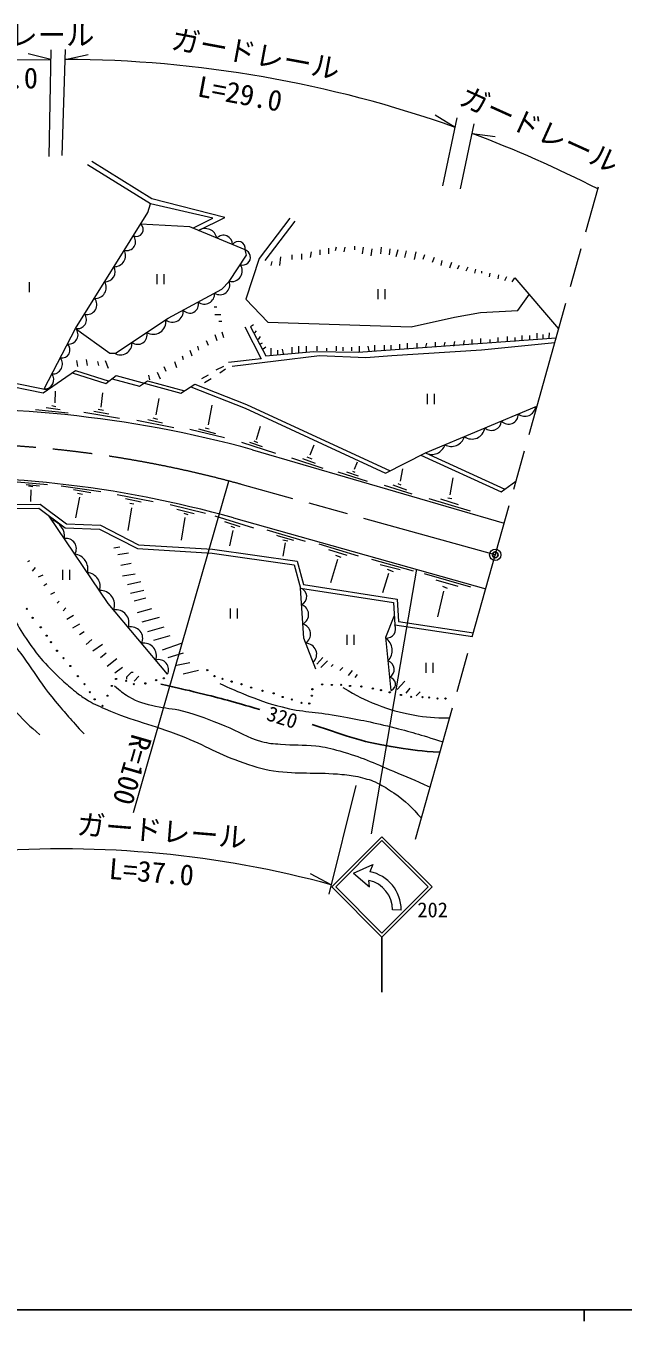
# Model space of a CAD drawing. Units: millimetres, scale not verified. Extents: x 40000 to 680000, y 20000 to 380000.
# Drawn here: x 218838 to 271419, y 204000 to 317966 of the extents above; entities that cross this region are included whole.
import ezdxf
from ezdxf.enums import TextEntityAlignment as Align

# ---------------------------------------------------------------- set-up
doc = ezdxf.new("R2010")
doc.units = ezdxf.units.MM
doc.header["$LTSCALE"] = 1000
doc.header["$PDMODE"] = 32
doc.header["$PDSIZE"] = 500
doc.linetypes.add('CHAIN', pattern=[18.5, 12, -1.5, 3.5, -1.5])
for name, color, linetype, lineweight in [('M-BGD', 7, 'Continuous', 13), ('M-BMK', 2, 'CHAIN', 13), ('M-BMK-SRVR', 3, 'Continuous', 25), ('M-STR-HTXT', 7, 'Continuous', 13), ('M-STR-STRC', 7, 'Continuous', 13), ('M-TTL-BAND', 7, 'Continuous', 25)]:
    doc.layers.add(name, color=color, linetype=linetype, lineweight=lineweight)
doc.layers.add('M-OTRS', color=6, linetype='Continuous')
doc.styles.add('ＭＳ ゴシック', font='')
doc.styles.get('ＭＳ ゴシック').set_extended_font_data('MS Gothic')

msp = doc.modelspace()

# ---------------------------------------------------------------- linework, layer by layer
at = {"layer": 'M-BGD'}
for p, q in [((242512, 300793), (239887, 297321)), ((241242, 297660), (241157, 296898)), ((242258, 297829), (242258, 297406)), ((243104, 297914), (243104, 297406)), ((243951, 298083), (243866, 297575)), ((244713, 298253), (244713, 297829)), ((245475, 298422), (245475, 297914)), ((246152, 298507), (246068, 298168)), ((246914, 298507), (246830, 298083)), ((247761, 298591), (247761, 298253)), ((248523, 298507), (248438, 297914)), ((249285, 298337), (249200, 297745)), ((250132, 298507), (250047, 297914)), ((250894, 298337), (250809, 297829)), ((251571, 298253), (251402, 297660)), ((252333, 298168), (252164, 297575)), ((253180, 298083), (253010, 297406)), ((253942, 297829), (253772, 297406)), ((254788, 297575), (254619, 297152)), ((240480, 297237), (240395, 296898)), ((255466, 297321), (255381, 296898)), ((256312, 297152), (256143, 296644)), ((256990, 296898), (256820, 296559)), ((257752, 296729), (257582, 296390)), ((258429, 296559), (258344, 296221)), ((258937, 296390), (258937, 296221)), ((219137, 295422), (219137, 294525)), ((230366, 296132), (230366, 295235)), ((230990, 296132), (230990, 295235)), ((259699, 296221), (259614, 295882)), ((260461, 296051), (260376, 295713)), ((261138, 295882), (260969, 295543)), ((249814, 294807), (249814, 293910)), ((250437, 294807), (250437, 293910)), ((235400, 293257), (235654, 293257)), ((235484, 292580), (235992, 292580)), ((235823, 291987), (236077, 291987)), ((223219, 291342), (226225, 289172)), ((235484, 290802), (235654, 290294)), ((236077, 291056), (236246, 290548)), ((239125, 291141), (238956, 290971)), ((239464, 290633), (239294, 290379)), ((261223, 290633), (261223, 290209)), ((262493, 290717), (262493, 290294)), ((263170, 290717), (263170, 290379)), ((263811, 290935), (263825, 290467)), ((264356, 290802), (264356, 290463)), ((264908, 290968), (264891, 290528)), ((233960, 289786), (234045, 289447)), ((234722, 290294), (234892, 289871)), ((239633, 290040), (239464, 289955)), ((239972, 289701), (239718, 289532)), ((240395, 289617), (240395, 289024)), ((241411, 289532), (241496, 289109)), ((242258, 289701), (242258, 289109)), ((242850, 289786), (242850, 289193)), ((243528, 289786), (243528, 289278)), ((244459, 289786), (244459, 289363)), ((245306, 289617), (245306, 289363)), ((246152, 289786), (246152, 289363)), ((246745, 289701), (246745, 289363)), ((247507, 289701), (247507, 289363)), ((248184, 289786), (248184, 289278)), ((248946, 289786), (249031, 289363)), ((249539, 289871), (249539, 289363)), ((250386, 289871), (250386, 289447)), ((250978, 289871), (250978, 289532)), ((251740, 289955), (251740, 289532)), ((252418, 290040), (252418, 289617)), ((253264, 290040), (253264, 289617)), ((254111, 290040), (254026, 289701)), ((254873, 290125), (254873, 289701)), ((255720, 290125), (255635, 289786)), ((256566, 290209), (256482, 289786)), ((257413, 290294), (257328, 289871)), ((258090, 290379), (258090, 289955)), ((258852, 290463), (258852, 290040)), ((259699, 290379), (259699, 290040)), ((260376, 290548), (260376, 290125)), ((261900, 290548), (261900, 290209)), ((223292, 288516), (223377, 288008)), ((224139, 288601), (224224, 288093)), ((225155, 288431), (225240, 288093)), ((225832, 288516), (226086, 287839)), ((226225, 289172), (226715, 289172)), ((231928, 288431), (232098, 287923)), ((232606, 288939), (232690, 288601)), ((233283, 289447), (233452, 288939)), ((240988, 289447), (240988, 289024)), ((210305, 287743), (220370, 285678)), ((210404, 288080), (220766, 285955)), ((220370, 285678), (223192, 287646)), ((222906, 287447), (225887, 286503)), ((223192, 287646), (226158, 286708)), ((229642, 287246), (229727, 286823)), ((230404, 287500), (230658, 286907)), ((230997, 288008), (231166, 287585)), ((234892, 287246), (234299, 286907)), ((236246, 288008), (235569, 287669)), ((236416, 287754), (235908, 287415)), ((225887, 286503), (226799, 287191)), ((226445, 286924), (228849, 286273)), ((226799, 287191), (232471, 285654)), ((228849, 286273), (229556, 286740)), ((229556, 286740), (232803, 285861)), ((232471, 285654), (233723, 286435)), ((235146, 286907), (234553, 286569)), ((221415, 284808), (221453, 285827)), ((225475, 284406), (225612, 285683)), ((230294, 283729), (230584, 285178)), ((254167, 285580), (254167, 284683)), ((254790, 285580), (254790, 284683)), ((219683, 284200), (222550, 283914)), ((220624, 284375), (221858, 284219)), ((221129, 284556), (221484, 284481)), ((223930, 283967), (227080, 283462)), ((224827, 284070), (226136, 283827)), ((225188, 284232), (225662, 284157)), ((234912, 282862), (235248, 284586)), ((254015, 280395), (263833, 284510)), ((228594, 283267), (231866, 282632)), ((229569, 283326), (230852, 283026)), ((230021, 283475), (230412, 283363)), ((239133, 281570), (239501, 282742)), ((233276, 282486), (236314, 281748)), ((234033, 282521), (235535, 282091)), ((234619, 282602), (234968, 282521)), ((237818, 281324), (240800, 280362)), ((238529, 281327), (239632, 280947)), ((238781, 280674), (260949, 274219)), ((238909, 281446), (239239, 281309)), ((243875, 280217), (244205, 281114)), ((250502, 278619), (254015, 280395)), ((254015, 280395), (261004, 277207)), ((242218, 279967), (244972, 279058)), ((243202, 279899), (244311, 279488)), ((243582, 280042), (244000, 279868)), ((247784, 278964), (248027, 279606)), ((253615, 280192), (260673, 276973)), ((246312, 278734), (248898, 277893)), ((247066, 278715), (248082, 278366)), ((247583, 278790), (247808, 278703)), ((251806, 277906), (252012, 278981)), ((256180, 276706), (256470, 278202)), ((218067, 277843), (220750, 277609)), ((218862, 277628), (220030, 277506)), ((219461, 277402), (219083, 277456)), ((219270, 277140), (219244, 276123)), ((221945, 277506), (225431, 277011)), ((223029, 277164), (224562, 276911)), ((228314, 248765), (236718, 277917)), ((250387, 277544), (252807, 276778)), ((251137, 277574), (252355, 277142)), ((251590, 277695), (251835, 277583)), ((260673, 276973), (261980, 277896)), ((223571, 276506), (223197, 274693)), ((223397, 276852), (223808, 276768)), ((226871, 276731), (230039, 276114)), ((227600, 276375), (229002, 276076)), ((228002, 275983), (228338, 275908)), ((231531, 275862), (234652, 275086)), ((254311, 276370), (257962, 275286)), ((255352, 276357), (256885, 275865)), ((255993, 276451), (256342, 276376)), ((228132, 275562), (227815, 273572)), ((232138, 275451), (233652, 275068)), ((232830, 274703), (232521, 272712)), ((232746, 275077), (233110, 274974)), ((235477, 274853), (238884, 273815)), ((237107, 274667), (259331, 268445)), ((236318, 274362), (237678, 273913)), ((237044, 273568), (236772, 272225)), ((236870, 273941), (237213, 273823)), ((240066, 273636), (243422, 272636)), ((241450, 272758), (241889, 272645)), ((241674, 272468), (241468, 271309)), ((244628, 272384), (248086, 271346)), ((227102, 272091), (226594, 272006)), ((227864, 271583), (226933, 271413)), ((245478, 271898), (247086, 271402)), ((246095, 271393), (246572, 271215)), ((219144, 270905), (218974, 270821)), ((219652, 270313), (219398, 269974)), ((222052, 270113), (222052, 269216)), ((222676, 270113), (222676, 269216)), ((228118, 270651), (227187, 270482)), ((246263, 271028), (245646, 268972)), ((249264, 271056), (252927, 270028)), ((250021, 270561), (251787, 270131)), ((250637, 270150), (251180, 269963)), ((220329, 269635), (219906, 269466)), ((228457, 269720), (227356, 269551)), ((228965, 269043), (227780, 268789)), ((250768, 269785), (250226, 268075)), ((253909, 269785), (257984, 268617)), ((254937, 269215), (256862, 268664)), ((220668, 268873), (220414, 268704)), ((221345, 268111), (221006, 267942)), ((229219, 268281), (228034, 268027)), ((255601, 268234), (255068, 265972)), ((255507, 268654), (255937, 268505)), ((221768, 267349), (221599, 267180)), ((222361, 266757), (222107, 266503)), ((229388, 267603), (228372, 267349)), ((236815, 266707), (236815, 265809)), ((237439, 266707), (237439, 265809)), ((223038, 266079), (222446, 265741)), ((229896, 266672), (228626, 266333)), ((230574, 265910), (229050, 265487)), ((223546, 265317), (222954, 264979)), ((223970, 264640), (223546, 264386)), ((230997, 265063), (229558, 264640)), ((224647, 263963), (224139, 263539)), ((225578, 263539), (224732, 262947)), ((231505, 264301), (230066, 263878)), ((232521, 263624), (230828, 263031)), ((247083, 264388), (247083, 263491)), ((247706, 264388), (247706, 263491)), ((225917, 262777), (225409, 262354)), ((226848, 262269), (226002, 261592)), ((232690, 262777), (231336, 262354)), ((244972, 262399), (244464, 261807)), ((227356, 261507), (226679, 260999)), ((233283, 261931), (232098, 261677)), ((234045, 261253), (232690, 260915)), ((245390, 262100), (244798, 261507)), ((245898, 261761), (245729, 261592)), ((246745, 261507), (246491, 261253)), ((247238, 260818), (247600, 261233)), ((254039, 261928), (254039, 261030)), ((254662, 261928), (254662, 261030)), ((228796, 260745), (228372, 260322)), ((247828, 260618), (248044, 260897)), ((251526, 259586), (252192, 260322)), ((252323, 259262), (252660, 259699)), ((253195, 259013), (253538, 259368))]:
    msp.add_line(p, q, dxfattribs=at)
for points in [[(233544, 300171), (235292, 301062), (229807, 302316), (224265, 305751)], [(234048, 299962), (236355, 301115), (229941, 302748), (224643, 306032)], [(220440, 286021), (223219, 291342), (229573, 301561), (229807, 302316)], [(242088, 301047), (239379, 297491), (238194, 293935), (240141, 291903), (252756, 291479), (256566, 292326), (258852, 292749), (262154, 292919), (263170, 294358)], [(226715, 289172), (231358, 292249), (236097, 294808), (236732, 295490), (238256, 297799), (238134, 298266), (233286, 300278), (228928, 300530)], [(261646, 295459), (261900, 295797), (265744, 291325)], [(238109, 291479), (239548, 288685), (236670, 288347)], [(238871, 291649), (238617, 291479), (239972, 288939), (244165, 289325), (248078, 289270), (265515, 290509)], [(265395, 290083), (258937, 289447), (251063, 288939), (248777, 288770), (244681, 288933), (237008, 288008)], [(233353, 286204), (238138, 284328), (250502, 278619)], [(233723, 286435), (238276, 284651), (250900, 278820)], [(212693, 277624), (215377, 275835), (220087, 275877), (222415, 274138), (225401, 274026), (228766, 272316), (235271, 271923), (242730, 270872), (243290, 268811), (251534, 267535), (251646, 265572), (258246, 264576)], [(212708, 277194), (215272, 275484), (219973, 275526), (222293, 273793), (225311, 273679), (228672, 271971), (235236, 271575), (242452, 270557), (243012, 268500), (251201, 267232), (251313, 265269), (258151, 264236)], [(231307, 260927), (226085, 267151), (220901, 274832)], [(240889, 273169), (241057, 273094), (242394, 272701)], [(244360, 261362), (243295, 264096), (243012, 268500)], [(250999, 259496), (250515, 264189), (251269, 266039)], [(228288, 261084), (228118, 261084), (227695, 260661), (227695, 260491)]]:
    msp.add_lwpolyline(points, dxfattribs=at)
for centre in [(218926, 266672), (219431, 265887), (220146, 265046), (220665, 264317), (221057, 263742), (221576, 262985), (222151, 262326), (222754, 261639), (234807, 261271), (223413, 260756), (224002, 260041), (226399, 259887), (226778, 260503), (227661, 260335), (228348, 260041), (229357, 260111), (230311, 260405), (230984, 260560), (235443, 260757), (236153, 260514), (236948, 260271), (237826, 260037), (244920, 260028), (245780, 259972), (246594, 259981), (247379, 259888), (248379, 259841), (224464, 259340), (224899, 258709), (226020, 259031), (238668, 259738), (239668, 259467), (240649, 259233), (241444, 258916), (242257, 258691), (244014, 259028), (244061, 259598), (249379, 259654), (250108, 259514), (250874, 259327), (251856, 259093), (252753, 258934), (253753, 258897), (254342, 258869), (255080, 258785), (255781, 258776), (225586, 258134), (243098, 258402), (243790, 258346)]:
    msp.add_circle(centre, 53.3, dxfattribs=at)
for centre, radius, start, end in [((228571, 300046), 603, 242.92967, 53.32472), ((234625, 299077), 1056, 11.81106, 123.11792), ((227714, 298983), 784, 254.18631, 42.06809), ((236236, 298760), 786, 357.68631, 137.24268), ((237531, 298385), 615, 348.88349, 146.0455), ((226628, 297764), 988, 268.22709, 28.02731), ((237922, 297612), 687, 251.40887, 72.01185), ((225798, 296354), 905, 268.38435, 27.87005), ((236953, 296400), 936, 256.35959, 36.79725), ((224965, 294945), 952, 264.22795, 32.02644), ((235932, 295174), 861, 236.07047, 21.5754), ((234553, 294392), 900, 232.41859, 4.31426), ((224228, 293432), 856, 254.85759, 41.39681), ((231741, 292849), 950, 231.19704, 7.03191), ((233272, 293456), 765, 219.84004, 16.8928), ((223381, 292117), 792, 258.19998, 38.05442), ((230058, 291934), 1101, 237.97428, 9.09749), ((222597, 290792), 830, 263.32744, 41.52007), ((228687, 290768), 822, 230.59753, 16.47424), ((222014, 289453), 709, 258.18756, 46.65994), ((227165, 290020), 1007, 237.35312, 6.48245), ((221186, 288211), 875, 266.1223, 38.72521), ((220473, 286842), 821, 267.67166, 37.17585), ((211847, 182277), 102017, 74.69158, 93.57303), ((261339, 283769), 843, 222.22505, 3.25518), ((262768, 284571), 956, 232.03822, 353.44201), ((259831, 283263), 886, 229.38381, 356.09642), ((256305, 282124), 1164, 240.28392, 345.19631), ((258105, 282775), 1164, 234.60936, 350.87088), ((254570, 281474), 1214, 242.82084, 342.6594), ((211284, 183301), 94945, 74.21848, 93.27532), ((220752, 273040), 1487, 353.2468, 74.78216), ((222370, 271962), 914, 329.14525, 98.88371), ((222959, 270167), 1340, 346.4133, 81.61566), ((224176, 268648), 1207, 342.12939, 85.89957), ((225392, 267027), 1253, 339.15746, 93.10511), ((242781, 267755), 780, 294.57421, 72.76234), ((242821, 266178), 913, 295.53553, 71.80103), ((226755, 265435), 1162, 340.51044, 99.48044), ((228116, 264071), 1012, 334.7776, 105.21328), ((242941, 264437), 957, 303.67514, 73.44178), ((250580, 264913), 815, 266.06868, 25.89151), ((229227, 262547), 1110, 339.79576, 100.19512), ((243480, 262679), 962, 312.11225, 90.47382), ((249783, 263012), 1316, 316.02296, 55.72164), ((230525, 261325), 877, 333.00492, 106.98595), ((250452, 261339), 809, 301.84876, 69.89583), ((250777, 260057), 603, 291.65759, 80.24049)]:
    msp.add_arc(centre, radius, start, end, dxfattribs=at)
for points, knots in [([(207934, 274697), (209163, 273641), (209474, 273374), (210457, 272521), (211520, 271598), (212101, 271064), (213169, 270148), (214499, 269008), (215395, 268532), (216604, 267265), (217832, 265976), (218172, 264972), (219228, 263539), (219648, 262970), (219851, 262622), (220329, 262100), (220961, 261410), (221336, 261042), (222022, 260407), (222470, 259992), (222729, 259768), (223208, 259391), (223561, 259112), (223758, 258952), (224139, 258713), (224766, 258321), (225153, 258160), (225832, 257867), (228368, 256773), (229922, 256505), (232497, 255505), (234688, 254654), (235791, 253859), (238024, 253125), (239190, 252742), (239852, 252490), (241072, 252363), (243246, 252137), (244485, 252312), (246660, 252109), (247294, 252050), (247654, 252018), (248269, 251855), (248876, 251695), (249230, 251624), (249793, 251347), (250378, 251060), (250679, 250847), (251219, 250482), (252341, 249722), (252784, 249218), (253669, 248244)], [0, 0, 0, 0, 1, 1, 1, 2, 2, 2, 3, 3, 3, 4, 4, 4, 5, 5, 5, 6, 6, 6, 7, 7, 7, 8, 8, 8, 9, 9, 9, 10, 10, 10, 11, 11, 11, 12, 12, 12, 13, 13, 13, 14, 14, 14, 15, 15, 15, 16, 16, 16, 17, 17, 17, 17]), ([(204910, 272556), (205371, 272200), (205488, 272110), (205856, 271822), (206186, 271564), (206391, 271443), (206698, 271159), (207504, 270413), (207910, 269945), (208645, 269127), (210161, 267442), (211004, 266490), (212443, 264738), (214022, 262815), (214827, 261675), (216352, 259710), (217013, 258858), (217323, 258330), (218043, 257528), (218777, 256710), (219086, 256442), (220075, 255581)], [0, 0, 0, 0, 1, 1, 1, 2, 2, 2, 3, 3, 3, 4, 4, 4, 5, 5, 5, 6, 6, 6, 7, 7, 7, 7]), ([(207684, 272945), (208764, 271785), (209082, 271425), (210084, 270567), (210908, 269861), (211459, 269576), (212286, 268873), (214299, 267161), (215448, 266199), (217196, 264217), (219025, 262143), (219651, 260661), (221430, 258544), (222394, 257396), (222727, 257001), (223970, 255665)], [0, 0, 0, 0, 1, 1, 1, 2, 2, 2, 3, 3, 3, 4, 4, 4, 5, 5, 5, 5]), ([(226653, 259904), (227156, 259428), (227369, 259271), (227887, 258951), (228720, 258435), (229297, 258335), (230251, 258110), (231160, 257895), (231702, 257938), (232607, 257708), (234112, 257324), (234909, 256948), (236355, 256380), (237630, 255879), (238253, 255344), (239579, 254997), (240218, 254830), (240595, 254816), (241252, 254763), (242469, 254666), (243159, 254735), (244374, 254614), (245210, 254530), (245667, 254388), (246477, 254165), (248384, 253640), (249389, 253139), (251216, 252380), (252483, 251854), (252902, 251673), (254433, 250971)], [0, 0, 0, 0, 1, 1, 1, 2, 2, 2, 3, 3, 3, 4, 4, 4, 5, 5, 5, 6, 6, 6, 7, 7, 7, 8, 8, 8, 9, 9, 9, 10, 10, 10, 10]), ([(235908, 260112), (236893, 259645), (237179, 259524), (238011, 259186), (239303, 258663), (240040, 258386), (241390, 258037), (243214, 257565), (244303, 257634), (246156, 257294), (248060, 256944), (249129, 256753), (251007, 256284), (252801, 255836), (253405, 255649), (255554, 254971)], [0, 0, 0, 0, 1, 1, 1, 2, 2, 2, 3, 3, 3, 4, 4, 4, 5, 5, 5, 5]), ([(246745, 259747), (248084, 258975), (248524, 258721), (249745, 258247), (250956, 257778), (251664, 257564), (252942, 257336), (254177, 257115), (254668, 257102), (256144, 257075)], [0, 0, 0, 0, 1, 1, 1, 2, 2, 2, 3, 3, 3, 3])]:
    msp.add_open_spline(points, degree=3, knots=knots, dxfattribs=at)
at = {"layer": 'M-BGD', "lineweight": 25}
for points in [[(230720, 260045), (232346, 259689), (232775, 259587), (234085, 259267), (236193, 258752), (236872, 258546), (239448, 257816)], [(244032, 256491), (247467, 255377), (248532, 254918), (251533, 254465), (252996, 254245), (253541, 254160), (255298, 254059)]]:
    msp.add_open_spline(points, degree=3, knots=[0, 0, 0, 0, 1, 1, 1, 2, 2, 2, 2], dxfattribs=at)
at = {"layer": 'M-BMK'}
for p, q in [((253151, 246397), (269244, 303814)), ((260166, 271425), (237897, 277598))]:
    msp.add_line(p, q, dxfattribs=at)
msp.add_arc((211236, 181421), 99804, 74.50622, 93.18294, dxfattribs=at)
at = {"layer": 'M-BMK-SRVR', "lineweight": 13}
msp.add_circle((260166, 271425), 500, dxfattribs=at)
at = {"layer": 'M-BMK-SRVR'}
msp.add_point((260166, 271425), dxfattribs=at)
at = {"layer": 'M-OTRS'}
msp.add_point((260166, 271425), dxfattribs=at)
at = {"layer": 'M-STR-HTXT'}
for p, q in [((220885, 306461), (221058, 315873)), ((222032, 306556), (222320, 315882)), ((212984, 314953), (221042, 315013)), ((221042, 315013), (219038, 315498)), ((222293, 315022), (224307, 315461)), ((256633, 309037), (254878, 310119)), ((255547, 303906), (256811, 309878)), ((257092, 303622), (258302, 309336)), ((258124, 308495), (260168, 308224)), ((247889, 251120), (245515, 241561)), ((245722, 242396), (243900, 243360))]:
    msp.add_line(p, q, dxfattribs=at)
for centre, radius, start, end in [((221869, 211090), 103933, 70.45888, 89.76614), ((221869, 211090), 103933, 62.91495, 69.58427), ((221919, 154242), 91311, 74.88963, 94.19028)]:
    msp.add_arc(centre, radius, start, end, dxfattribs=at)
at = {"layer": 'M-STR-STRC'}
for p, q in [((253239, 270151), (249237, 246870)), ((245774, 242204), (250187, 246616)), ((245774, 242204), (250187, 246616)), ((246114, 242204), (250187, 246277)), ((246114, 242204), (250187, 246277)), ((250187, 246616), (254599, 242204)), ((250187, 246616), (254599, 242204)), ((250187, 246277), (254260, 242204)), ((250187, 246277), (254260, 242204)), ((247688, 243408), (249371, 244171)), ((249371, 244171), (249113, 243538)), ((247688, 243408), (249096, 242211)), ((249096, 242211), (249034, 242778)), ((250187, 237791), (245774, 242204)), ((250187, 237791), (245774, 242204)), ((250187, 238131), (246114, 242204)), ((250187, 238131), (246114, 242204)), ((254599, 242204), (250187, 237791)), ((254260, 242204), (250187, 238131)), ((254599, 242204), (250187, 237791)), ((254260, 242204), (250187, 238131)), ((251886, 240168), (251126, 240174))]:
    msp.add_line(p, q, dxfattribs=at)
at = {"layer": 'M-STR-STRC', "lineweight": 25}
msp.add_line((250187, 237791), (250187, 232949), dxfattribs=at)
at = {"layer": 'M-STR-STRC'}
for radius, start, end in [(3428, 96.59637, 96.78439), (2668, 0.02549, 77.53145), (3428, 359.91826, 78.99373)]:
    msp.add_arc((248458, 240173), radius, start, end, dxfattribs=at)
at = {"layer": 'M-TTL-BAND'}
for p, q in [((40000, 205000), (579000, 205000)), ((268000, 205000), (268000, 204000))]:
    msp.add_line(p, q, dxfattribs=at)

# ---------------------------------------------------------------- texts
at = {"layer": 'M-BGD', "style": 'ＭＳ ゴシック'}
for s, height, rotation, p in [('320', 1320, 342.38, (239811, 256527)), ('R=100', 1833, 253.918, (227664, 255908))]:
    msp.add_text(s, height=height, rotation=rotation, dxfattribs=at).set_placement(p, align=Align.BOTTOM_LEFT)
msp.add_text('202', height=1320, dxfattribs=at).set_placement((253302, 239132), align=Align.BOTTOM_LEFT)
at = {"layer": 'M-STR-HTXT', "style": 'ＭＳ ゴシック'}
for s, p in [('ガードレール', (209876, 315710)), ('L=7.0', (213669, 311916))]:
    msp.add_text(s, height=1833, dxfattribs=at).set_placement(p, align=Align.BOTTOM_LEFT)
for s, rotation, p in [('ガードレール', 349.453, (231431, 315435)), ('L=29.0', 349.453, (233751, 311241)), ('ガードレール', 335.681, (256635, 310616)), ('ガードレール', 355.337, (223229, 246286)), ('L=37.0', 355.337, (226050, 242368))]:
    msp.add_text(s, height=1833, rotation=rotation, dxfattribs=at).set_placement(p, align=Align.BOTTOM_LEFT)

doc.saveas('drawing.dxf')
